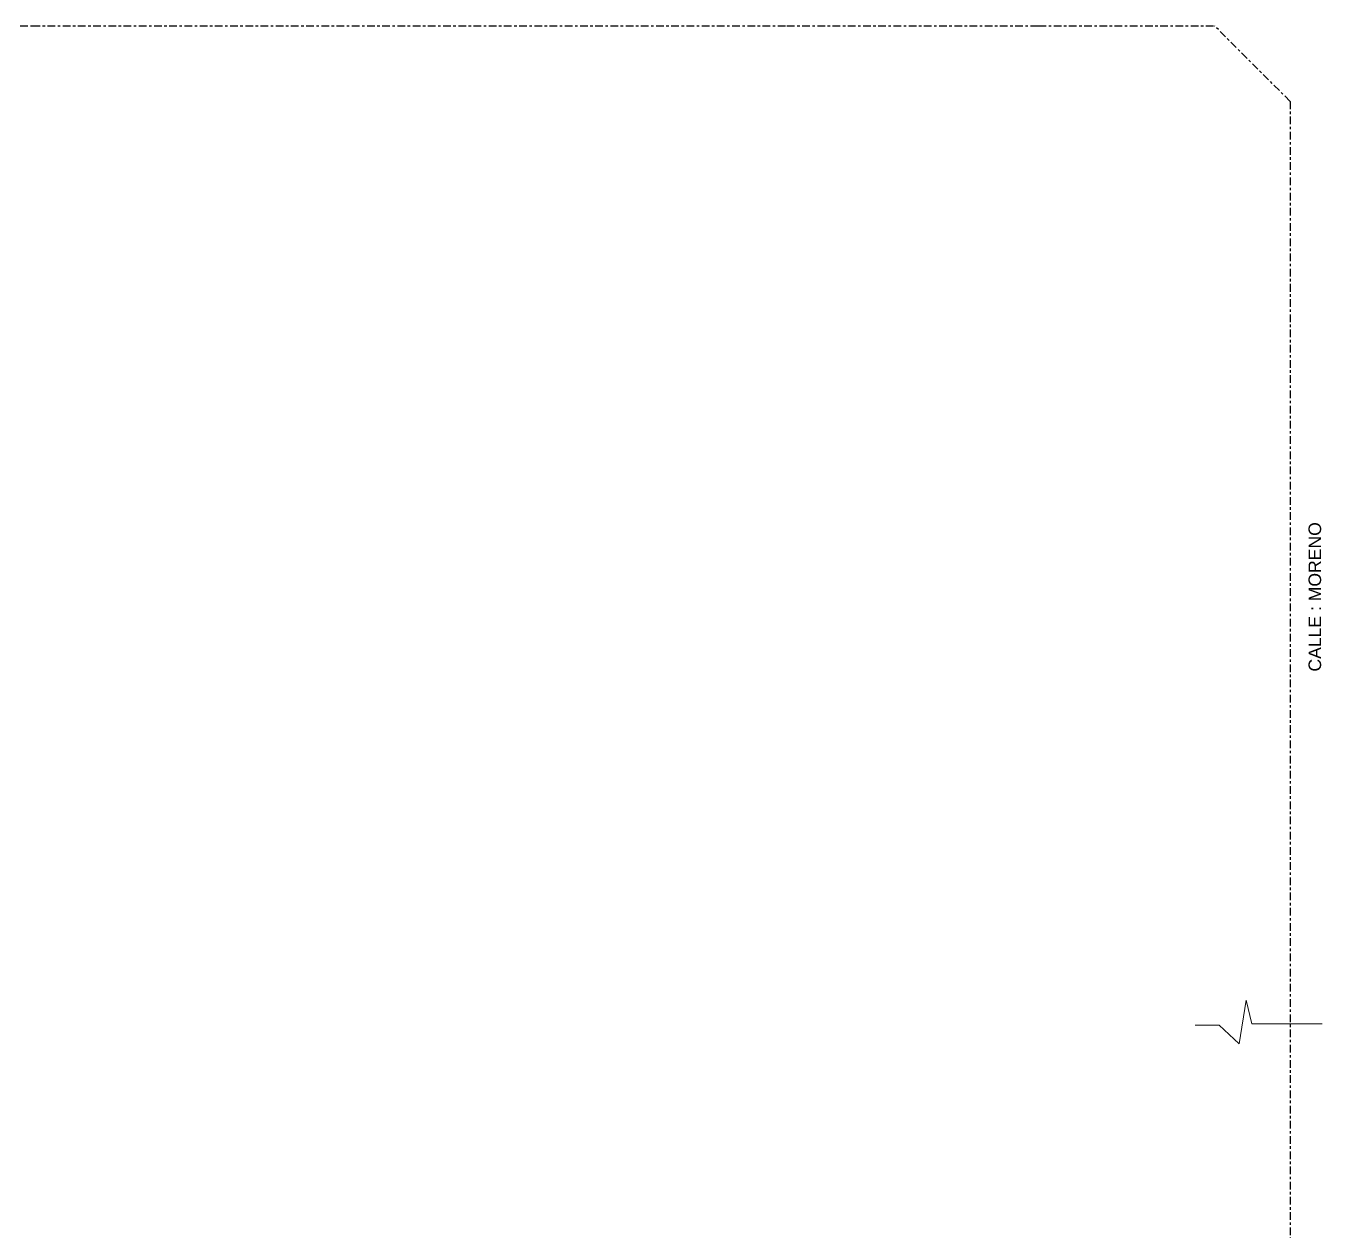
# Model space of a CAD drawing. Header units: metres. Extents: x 1166 to 1459, y -137 to 62.
# Drawn here: x 1286.9 to 1338.4, y 14.3 to 62.2 of the extents above; entities that cross this region are included whole.
import ezdxf

# ---------------------------------------------------------------- set-up
doc = ezdxf.new("R2010")
doc.units = ezdxf.units.M
doc.header["$LTSCALE"] = 0.508
doc.linetypes.add('ACAD_ISO10W100', pattern=[18, 12, -3, 0, -3])
for name, color, linetype in [('1-EJES', 9, 'ACAD_ISO10W100'), ('2-texto', 9, 'Continuous'), ('referencia', 9, 'Continuous')]:
    doc.layers.add(name, color=color, linetype=linetype)
doc.styles.add('swiss', font='swissel.ttf')

msp = doc.modelspace()

# ---------------------------------------------------------------- linework, layer by layer
at = {"layer": '1-EJES', "linetype": 'ACAD_ISO10W100', "ltscale": 0.05}
for p, q in [((1272.174, 62.173), (1287.174, 62.173)), ((1287.174, 62.173), (1317.174, 62.173)), ((1317.174, 62.173), (1327.174, 62.173)), ((1327.174, 62.173), (1334.174, 62.173)), ((1337.174, 59.173), (1334.174, 62.173)), ((1337.174, 59.173), (1337.174, -15.541))]:
    msp.add_line(p, q, dxfattribs=at)
at = {"layer": 'referencia', "linetype": 'Continuous', "lineweight": 0}
for p, q in [((1335.145, 21.72), (1335.433, 23.445)), ((1335.433, 23.445), (1335.65, 22.506)), ((1333.398, 22.454), (1334.348, 22.454)), ((1334.348, 22.454), (1335.145, 21.72)), ((1335.65, 22.506), (1338.446, 22.506))]:
    msp.add_line(p, q, dxfattribs=at)

# ---------------------------------------------------------------- texts
at = {"layer": '2-texto', "insert": (1337.907, 36.51), "char_height": 0.5, "attachment_point": 1, "rotation": 90, "style": 'swiss'}
msp.add_mtext_dynamic_manual_height_columns('{\\fArial|b0|i0|c0|p34;CALLE : MORENO}', width=13.40179, gutter_width=1, heights=[0], dxfattribs=at)

doc.saveas('drawing.dxf')
